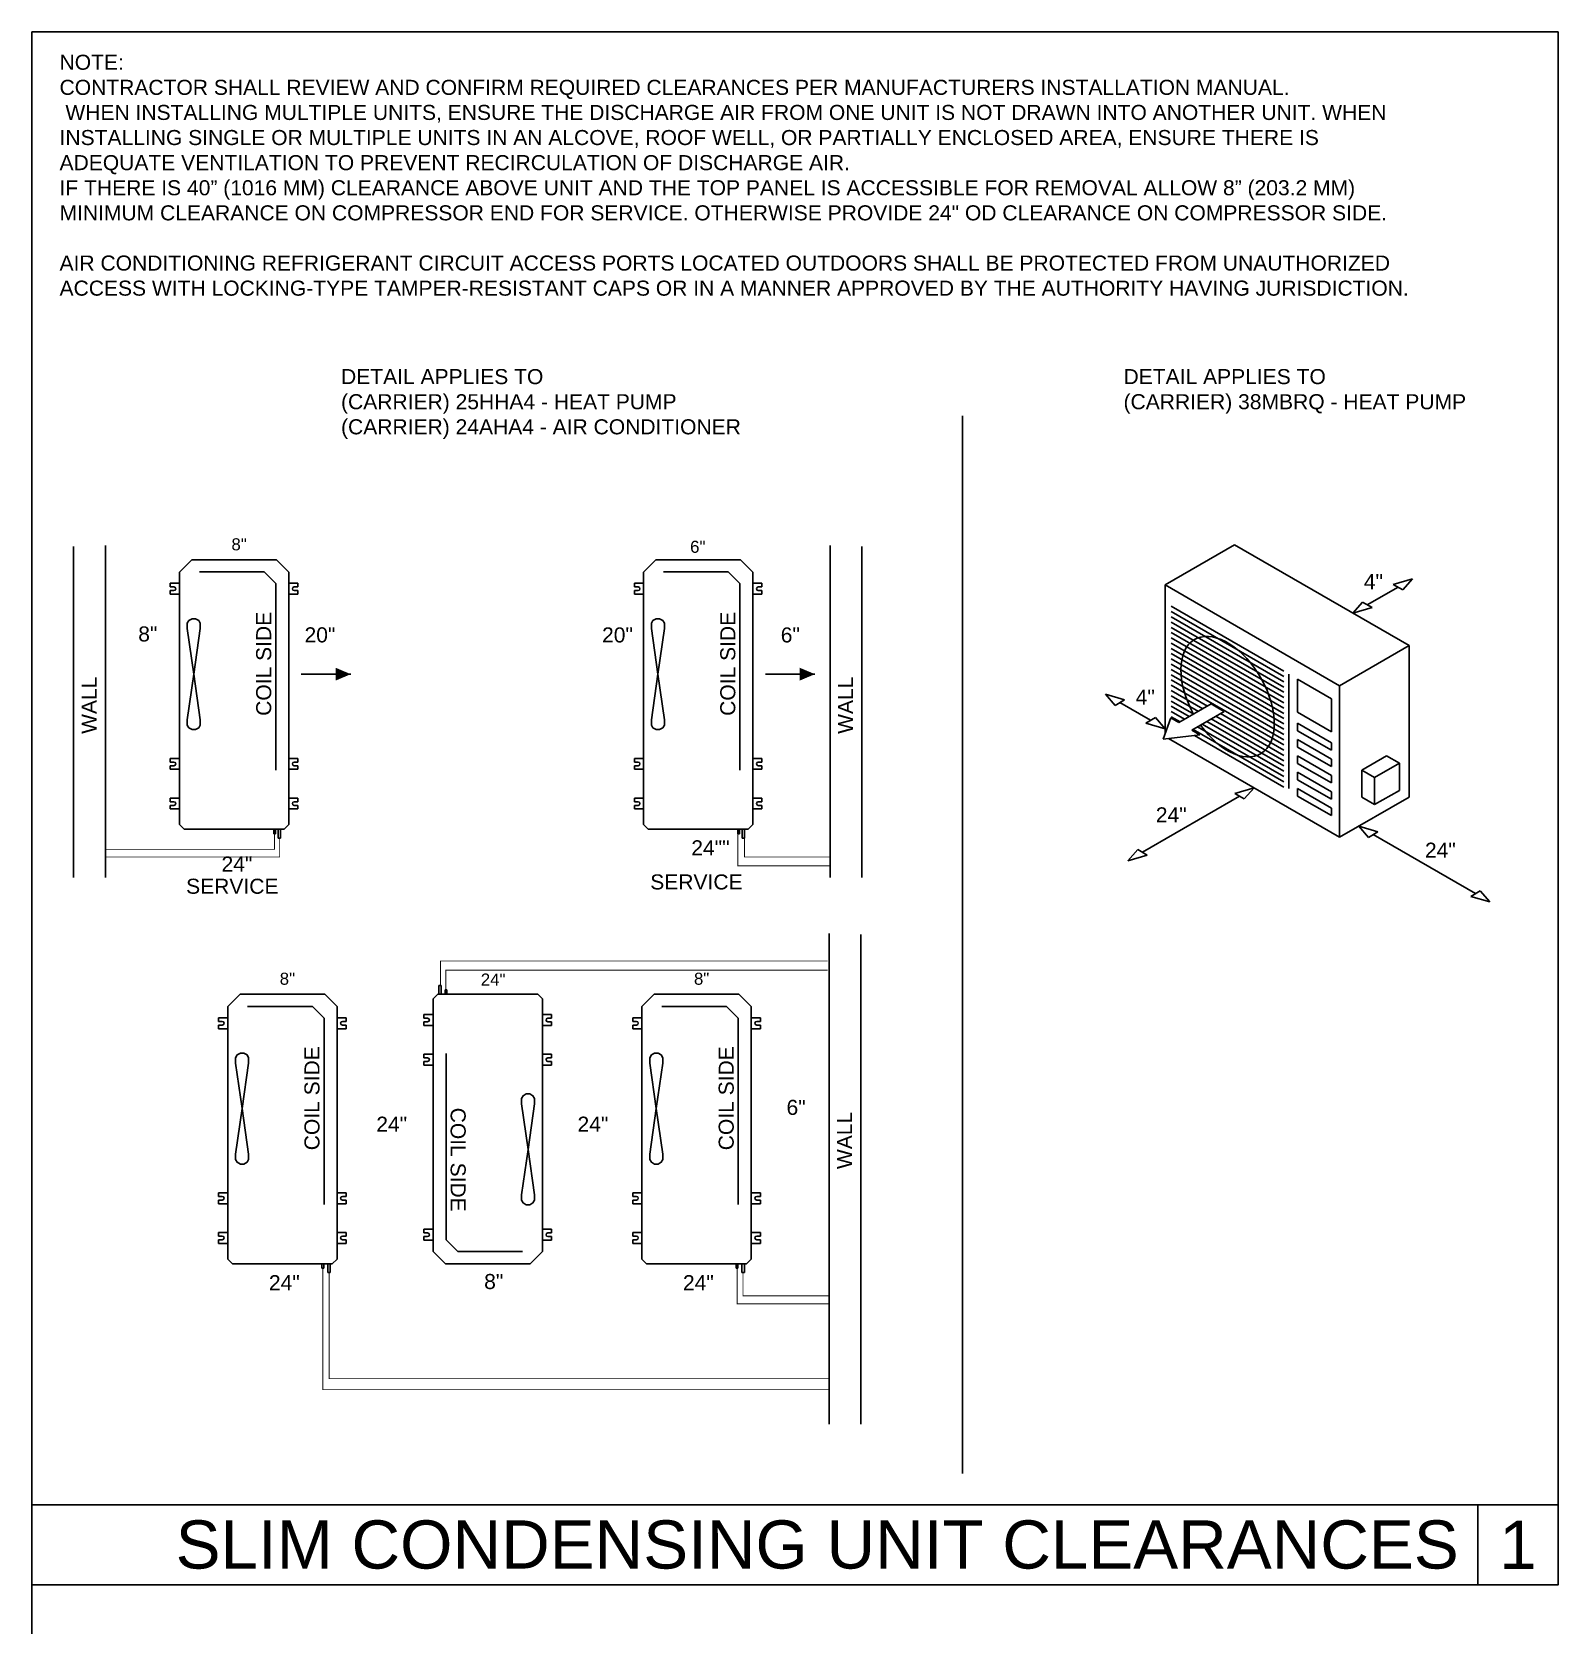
# Model space of a CAD drawing. Header units: inches. Extents: x -22 to 145, y -20 to 61.
# Drawn here: x 54.53 to 64.03, y 27.6 to 37.52 of the extents above; entities that cross this region are included whole.
import ezdxf
from ezdxf.enums import TextEntityAlignment as Align

# ---------------------------------------------------------------- set-up
doc = ezdxf.new("R2010")
doc.units = ezdxf.units.IN
doc.header["$MEASUREMENT"] = 0
for name, color, linetype in [('GEC_BORDER', 2, 'Continuous'), ('M-DET-MEDIUM', 3, 'Continuous'), ('M-DET-THIN', 9, 'Continuous'), ('M-DET-TXT', 2, 'Continuous'), ('M-DET-WIDE', 255, 'Continuous'), ('M_TEXT', 2, 'Continuous')]:
    doc.layers.add(name, color=color, linetype=linetype)
doc.styles.add('ARC-TEXT', font='arial.ttf', dxfattribs={"width": 1.00018, "height": 0.0938})
doc.styles.add('TITLE1', font='arial.ttf')

# ---------------------------------------------------------------- blocks, each defined once
blk = doc.blocks.new('GE_SP_FLOW')
blk.add_lwpolyline([(-1.19, 0.02), (14.22, 0.02)])
blk.add_lwpolyline([(9.48, 0.02, 4, 0, 0), (14.22, 0.02, 0, 0, 0)], format="xyseb")

msp = doc.modelspace()

# ---------------------------------------------------------------- linework, layer by layer
msp.add_line((54.53358, 27.84848), (54.53358, 27.34848))
at = {"layer": 'GEC_BORDER', "color": 3}
for p, q in [((54.53358, 28.34848), (64.03358, 28.34848)), ((63.53358, 27.84848), (63.53358, 28.34848))]:
    msp.add_line(p, q, dxfattribs=at)
at = {"layer": 'GEC_BORDER', "color": 5}
msp.add_line((63.53358, 27.84848), (63.53358, 28.34848), dxfattribs=at)
at = {"layer": 'GEC_BORDER', "color": 3}
msp.add_lwpolyline([(64.03358, 37.51848), (54.53358, 37.51848), (54.53358, 27.84848), (64.03358, 27.84848)], close=True, dxfattribs=at)
at = {"layer": 'M-DET-MEDIUM', "color": 3}
for p, q in [((54.79356, 34.31465), (54.79356, 32.25385)), ((54.99149, 34.32023), (54.99149, 32.25385)), ((59.50154, 34.32023), (59.50154, 32.25385)), ((59.69947, 34.31465), (59.69947, 32.25385)), ((56.0388, 32.52621), (56.0388, 32.55321)), ((56.04943, 32.52621), (56.04943, 32.55328)), ((56.06585, 32.49916), (56.06585, 32.55316)), ((56.08087, 32.49916), (56.08087, 32.55329)), ((58.92761, 32.52621), (58.92761, 32.55321)), ((58.93824, 32.52621), (58.93824, 32.55328)), ((58.95466, 32.49916), (58.95466, 32.55316)), ((58.96968, 32.49916), (58.96968, 32.55329)), ((56.0388, 32.52621), (56.04412, 32.52621)), ((56.04412, 32.52621), (56.04943, 32.52621)), ((56.06585, 32.49916), (56.08087, 32.49916)), ((58.92761, 32.52621), (58.93292, 32.52621)), ((58.93292, 32.52621), (58.93824, 32.52621)), ((58.95466, 32.49916), (58.95998, 32.49916)), ((58.95998, 32.49916), (58.96968, 32.49916)), ((59.49642, 31.90404), (59.49642, 28.8493)), ((59.69435, 31.89846), (59.69435, 28.8493)), ((57.07636, 31.58096), (57.06666, 31.58096)), ((57.06666, 31.58096), (57.06666, 31.52683)), ((57.08167, 31.58096), (57.07636, 31.58096)), ((57.08167, 31.58096), (57.08167, 31.52696)), ((57.11185, 31.55391), (57.10653, 31.55391)), ((57.10653, 31.55391), (57.10653, 31.52684)), ((57.11185, 31.55391), (57.10653, 31.55391)), ((57.10653, 31.55391), (57.10653, 31.52684)), ((57.11716, 31.55391), (57.11185, 31.55391)), ((57.11716, 31.55391), (57.11185, 31.55391)), ((57.11716, 31.55391), (57.11716, 31.52691)), ((57.11716, 31.55391), (57.11716, 31.52691)), ((56.33937, 29.82144), (56.33937, 29.84844)), ((56.33937, 29.82144), (56.33937, 29.84844)), ((56.33937, 29.82144), (56.34469, 29.82144)), ((56.33937, 29.82144), (56.34469, 29.82144)), ((56.34469, 29.82144), (56.35001, 29.82144)), ((56.34469, 29.82144), (56.35001, 29.82144)), ((56.35001, 29.82144), (56.35001, 29.8485)), ((56.35001, 29.82144), (56.35001, 29.8485)), ((56.37486, 29.79438), (56.37486, 29.84838)), ((56.37486, 29.79438), (56.38018, 29.79438)), ((56.38018, 29.79438), (56.38988, 29.79438)), ((56.38988, 29.79438), (56.38988, 29.84851)), ((58.91774, 29.82144), (58.91774, 29.84844)), ((58.91774, 29.82144), (58.91774, 29.84844)), ((58.91774, 29.82144), (58.92306, 29.82144)), ((58.91774, 29.82144), (58.92306, 29.82144)), ((58.92306, 29.82144), (58.92838, 29.82144)), ((58.92306, 29.82144), (58.92838, 29.82144)), ((58.92838, 29.82144), (58.92838, 29.8485)), ((58.92838, 29.82144), (58.92838, 29.8485)), ((58.95323, 29.79438), (58.95323, 29.84838)), ((58.95323, 29.79438), (58.95855, 29.79438)), ((58.95855, 29.79438), (58.96825, 29.79438)), ((58.96825, 29.79438), (58.96825, 29.84851))]:
    msp.add_line(p, q, dxfattribs=at)
at = {"layer": 'M-DET-THIN'}
for p, q in [((60.32653, 35.12697), (60.32653, 28.54268)), ((55.3952, 34.06226), (55.3952, 34.08494)), ((55.3952, 34.03958), (55.3952, 34.0169)), ((56.189, 34.06226), (56.189, 34.08494)), ((56.189, 34.03958), (56.189, 34.0169)), ((58.284, 34.06226), (58.284, 34.08494)), ((58.284, 34.03958), (58.284, 34.0169)), ((59.0778, 34.06226), (59.0778, 34.08494)), ((59.0778, 34.03958), (59.0778, 34.0169)), ((62.84601, 33.95046), (63.03696, 34.0607)), ((63.00758, 34.07766), (63.12708, 34.11273)), ((63.00758, 34.07766), (63.06633, 34.04374)), ((63.12708, 34.11273), (63.06633, 34.04374)), ((62.32636, 33.53749), (61.62569, 33.94203)), ((62.81664, 33.96742), (62.75589, 33.89842)), ((62.75589, 33.89842), (62.87539, 33.9335)), ((62.87539, 33.9335), (62.81664, 33.96742)), ((62.32636, 33.50472), (61.62569, 33.90926)), ((62.32636, 33.47196), (61.62569, 33.87649)), ((62.32636, 33.43919), (61.62569, 33.84372)), ((62.32636, 33.40642), (61.62569, 33.81095)), ((62.32636, 33.37365), (61.62569, 33.77818)), ((62.32636, 33.34088), (61.62569, 33.74541)), ((62.32636, 33.30811), (61.62569, 33.71265)), ((62.32636, 33.27534), (61.62569, 33.67988)), ((62.32636, 33.24258), (61.62569, 33.64711)), ((62.32636, 33.20981), (61.62569, 33.61434)), ((62.32636, 33.17704), (61.62569, 33.58157)), ((62.32636, 33.14427), (61.62569, 33.5488)), ((62.32636, 33.1115), (61.62569, 33.51603)), ((62.32636, 33.07873), (61.62569, 33.48327)), ((61.8509, 33.32047), (61.62569, 33.4505)), ((62.35712, 33.51973), (62.35712, 32.80693)), ((62.41187, 33.48813), (62.62244, 33.36655)), ((62.41187, 33.48813), (62.41187, 33.28227)), ((61.216, 33.39429), (61.27674, 33.3253)), ((61.33549, 33.35921), (61.216, 33.39429)), ((61.33549, 33.35921), (61.27674, 33.3253)), ((61.49706, 33.23201), (61.30612, 33.34225)), ((61.82252, 33.30409), (61.62569, 33.41773)), ((61.79414, 33.2877), (61.62569, 33.38496)), ((61.76576, 33.27132), (61.62569, 33.35219)), ((61.87442, 33.33405), (61.67248, 33.21746)), ((61.91477, 33.31076), (61.87442, 33.33405)), ((62.62244, 33.36655), (62.62244, 33.16069)), ((61.46769, 33.21505), (61.52644, 33.24897)), ((61.52644, 33.24897), (61.58719, 33.17998)), ((61.57596, 33.11515), (61.62222, 33.24648)), ((61.62222, 33.24648), (61.67248, 33.21746)), ((61.73738, 33.25494), (61.62569, 33.31942)), ((61.70901, 33.23855), (61.62569, 33.28666)), ((61.68063, 33.22217), (61.62569, 33.25389)), ((61.95512, 33.28746), (61.75318, 33.17087)), ((62.32636, 32.98043), (61.87484, 33.24111)), ((62.32636, 33.0132), (61.90322, 33.2575)), ((61.95512, 33.28746), (61.91477, 33.31076)), ((62.32636, 33.04596), (61.9316, 33.27388)), ((62.41187, 33.28227), (62.62244, 33.16069)), ((61.58719, 33.17998), (61.46769, 33.21505)), ((61.80343, 33.14186), (61.57596, 33.11515)), ((61.75318, 33.17087), (61.80343, 33.14186)), ((62.32636, 32.84935), (61.76132, 33.17558)), ((62.32636, 32.81659), (61.76981, 33.13791)), ((62.32636, 32.88212), (61.7897, 33.19196)), ((62.32636, 32.91489), (61.81808, 33.20835)), ((62.32636, 32.94766), (61.84646, 33.22473)), ((62.41187, 33.21348), (62.62244, 33.0919)), ((62.41187, 33.21348), (62.41187, 33.16689)), ((62.41187, 33.16689), (62.62244, 33.04532)), ((62.41187, 33.1119), (62.62244, 32.99032)), ((62.41187, 33.1119), (62.41187, 33.06531)), ((62.41187, 33.06531), (62.62244, 32.94373)), ((62.62244, 33.0919), (62.62244, 33.04532)), ((55.3952, 32.97228), (55.3952, 32.99496)), ((55.3952, 32.9496), (55.3952, 32.92692)), ((56.189, 32.97228), (56.189, 32.99496)), ((56.189, 32.9496), (56.189, 32.92692)), ((58.284, 32.97228), (58.284, 32.99496)), ((58.284, 32.9496), (58.284, 32.92692)), ((59.0778, 32.97228), (59.0778, 32.99496)), ((59.0778, 32.9496), (59.0778, 32.92692)), ((62.41187, 33.01031), (62.62244, 32.88874)), ((62.41187, 33.01031), (62.41187, 32.96373)), ((62.41187, 32.96373), (62.62244, 32.84215)), ((62.62244, 32.99032), (62.62244, 32.94373)), ((62.96593, 33.01163), (62.81184, 32.92267)), ((63.0456, 32.96564), (62.89151, 32.87667)), ((62.96593, 33.01163), (63.0456, 32.96564)), ((63.0456, 32.96564), (63.0456, 32.79591)), ((62.41187, 32.90873), (62.62244, 32.78716)), ((62.41187, 32.90873), (62.41187, 32.86214)), ((62.41187, 32.86214), (62.62244, 32.74057)), ((62.62244, 32.88874), (62.62244, 32.84215)), ((62.81184, 32.92267), (62.89151, 32.87667)), ((62.81184, 32.92267), (62.81184, 32.75294)), ((62.89151, 32.87667), (62.89151, 32.70694)), ((55.3952, 32.72531), (55.3952, 32.74799)), ((56.189, 32.72531), (56.189, 32.74799)), ((58.284, 32.72531), (58.284, 32.74799)), ((59.0778, 32.72531), (59.0778, 32.74799)), ((62.05063, 32.75926), (61.44608, 32.41022)), ((62.02126, 32.77622), (62.14075, 32.81129)), ((62.02126, 32.77622), (62.08, 32.7423)), ((62.14075, 32.81129), (62.08, 32.7423)), ((62.41187, 32.80715), (62.62244, 32.68557)), ((62.41187, 32.80715), (62.41187, 32.76056)), ((62.41187, 32.76056), (62.62244, 32.63899)), ((62.62244, 32.78716), (62.62244, 32.74057)), ((62.81184, 32.75294), (62.89151, 32.70694)), ((63.0456, 32.79591), (62.89151, 32.70694)), ((55.3952, 32.70263), (55.3952, 32.67995)), ((56.189, 32.70263), (56.189, 32.67995)), ((58.284, 32.70263), (58.284, 32.67995)), ((59.0778, 32.70263), (59.0778, 32.67995)), ((62.62244, 32.68557), (62.62244, 32.63899)), ((62.79254, 32.57238), (62.85328, 32.50338)), ((62.91203, 32.5373), (62.79254, 32.57238)), ((62.91203, 32.5373), (62.85328, 32.50338)), ((63.51891, 32.153), (62.88266, 32.52034)), ((61.41671, 32.42718), (61.35596, 32.35819)), ((61.35596, 32.35819), (61.47545, 32.39326)), ((61.47545, 32.39326), (61.41671, 32.42718)), ((63.48954, 32.13604), (63.54829, 32.16996)), ((63.54829, 32.16996), (63.60903, 32.10097)), ((63.60903, 32.10097), (63.48954, 32.13604)), ((55.69577, 31.35749), (55.69577, 31.38017)), ((56.48957, 31.35749), (56.48957, 31.38017)), ((56.97427, 31.37749), (56.97427, 31.40017)), ((56.97427, 31.35481), (56.97427, 31.33213)), ((57.76807, 31.37749), (57.76807, 31.40017)), ((57.76807, 31.35481), (57.76807, 31.33213)), ((58.27414, 31.35749), (58.27414, 31.38017)), ((59.06794, 31.35749), (59.06794, 31.38017)), ((55.69577, 31.33481), (55.69577, 31.31213)), ((56.48957, 31.33481), (56.48957, 31.31213)), ((58.27414, 31.33481), (58.27414, 31.31213)), ((59.06794, 31.33481), (59.06794, 31.31213)), ((56.97427, 31.13053), (56.97427, 31.15321)), ((57.76807, 31.13053), (57.76807, 31.15321)), ((56.97427, 31.10785), (56.97427, 31.08517)), ((57.76807, 31.10785), (57.76807, 31.08517)), ((55.69577, 30.2675), (55.69577, 30.29018)), ((56.48957, 30.2675), (56.48957, 30.29018)), ((58.27414, 30.2675), (58.27414, 30.29018)), ((59.06794, 30.2675), (59.06794, 30.29018)), ((55.69577, 30.24482), (55.69577, 30.22214)), ((56.48957, 30.24482), (56.48957, 30.22214)), ((58.27414, 30.24482), (58.27414, 30.22214)), ((59.06794, 30.24482), (59.06794, 30.22214)), ((56.97427, 30.04054), (56.97427, 30.06322)), ((57.76807, 30.04054), (57.76807, 30.06322)), ((55.69577, 30.02054), (55.69577, 30.04322)), ((55.69577, 29.99786), (55.69577, 29.97518)), ((56.48957, 30.02054), (56.48957, 30.04322)), ((56.48957, 29.99786), (56.48957, 29.97518)), ((56.97427, 30.01786), (56.97427, 29.99518)), ((57.76807, 30.01786), (57.76807, 29.99518)), ((58.27414, 30.02054), (58.27414, 30.04322)), ((58.27414, 29.99786), (58.27414, 29.97518)), ((59.06794, 30.02054), (59.06794, 30.04322)), ((59.06794, 29.99786), (59.06794, 29.97518))]:
    msp.add_line(p, q, dxfattribs=at)
at = {"layer": 'M-DET-THIN', "color": 9}
for p, q in [((55.3952, 34.08494), (55.4519, 34.08494)), ((55.41788, 34.06226), (55.3952, 34.06226)), ((55.41788, 34.03958), (55.3952, 34.03958)), ((56.189, 34.08494), (56.1323, 34.08494)), ((56.16632, 34.06226), (56.189, 34.06226)), ((56.16632, 34.03958), (56.189, 34.03958)), ((58.284, 34.08494), (58.3407, 34.08494)), ((58.30668, 34.06226), (58.284, 34.06226)), ((58.30668, 34.03958), (58.284, 34.03958)), ((59.0778, 34.08494), (59.0211, 34.08494)), ((59.05512, 34.06226), (59.0778, 34.06226)), ((59.05512, 34.03958), (59.0778, 34.03958)), ((55.4519, 34.0169), (55.3952, 34.0169)), ((56.1323, 34.0169), (56.189, 34.0169)), ((58.3407, 34.0169), (58.284, 34.0169)), ((59.0211, 34.0169), (59.0778, 34.0169)), ((55.3952, 32.99496), (55.4519, 32.99496)), ((55.41788, 32.97228), (55.3952, 32.97228)), ((55.41788, 32.9496), (55.3952, 32.9496)), ((56.189, 32.99496), (56.1323, 32.99496)), ((56.16632, 32.97228), (56.189, 32.97228)), ((56.16632, 32.9496), (56.189, 32.9496)), ((58.284, 32.99496), (58.3407, 32.99496)), ((58.30668, 32.97228), (58.284, 32.97228)), ((58.30668, 32.9496), (58.284, 32.9496)), ((59.0778, 32.99496), (59.0211, 32.99496)), ((59.05512, 32.97228), (59.0778, 32.97228)), ((59.05512, 32.9496), (59.0778, 32.9496)), ((55.4519, 32.92692), (55.3952, 32.92692)), ((56.1323, 32.92692), (56.189, 32.92692)), ((58.3407, 32.92692), (58.284, 32.92692)), ((59.0211, 32.92692), (59.0778, 32.92692)), ((55.3952, 32.74799), (55.4519, 32.74799)), ((56.189, 32.74799), (56.1323, 32.74799)), ((58.284, 32.74799), (58.3407, 32.74799)), ((59.0778, 32.74799), (59.0211, 32.74799)), ((55.41788, 32.72531), (55.3952, 32.72531)), ((55.41788, 32.70263), (55.3952, 32.70263)), ((55.4519, 32.67995), (55.3952, 32.67995)), ((56.1323, 32.67995), (56.189, 32.67995)), ((56.16632, 32.72531), (56.189, 32.72531)), ((56.16632, 32.70263), (56.189, 32.70263)), ((58.30668, 32.72531), (58.284, 32.72531)), ((58.30668, 32.70263), (58.284, 32.70263)), ((58.3407, 32.67995), (58.284, 32.67995)), ((59.0211, 32.67995), (59.0778, 32.67995)), ((59.05512, 32.72531), (59.0778, 32.72531)), ((59.05512, 32.70263), (59.0778, 32.70263)), ((55.69577, 31.38017), (55.75247, 31.38017)), ((55.71845, 31.35749), (55.69577, 31.35749)), ((56.48957, 31.38017), (56.43287, 31.38017)), ((56.46689, 31.35749), (56.48957, 31.35749)), ((57.03097, 31.40017), (56.97427, 31.40017)), ((56.99695, 31.37749), (56.97427, 31.37749)), ((56.99695, 31.35481), (56.97427, 31.35481)), ((57.71137, 31.40017), (57.76807, 31.40017)), ((57.74539, 31.37749), (57.76807, 31.37749)), ((57.74539, 31.35481), (57.76807, 31.35481)), ((58.27414, 31.38017), (58.33084, 31.38017)), ((58.29682, 31.35749), (58.27414, 31.35749)), ((59.06794, 31.38017), (59.01124, 31.38017)), ((59.04526, 31.35749), (59.06794, 31.35749)), ((55.71845, 31.33481), (55.69577, 31.33481)), ((55.75247, 31.31213), (55.69577, 31.31213)), ((56.43287, 31.31213), (56.48957, 31.31213)), ((56.46689, 31.33481), (56.48957, 31.33481)), ((56.97427, 31.33213), (57.03097, 31.33213)), ((57.76807, 31.33213), (57.71137, 31.33213)), ((58.29682, 31.33481), (58.27414, 31.33481)), ((58.33084, 31.31213), (58.27414, 31.31213)), ((59.01124, 31.31213), (59.06794, 31.31213)), ((59.04526, 31.33481), (59.06794, 31.33481)), ((57.03097, 31.15321), (56.97427, 31.15321)), ((57.71137, 31.15321), (57.76807, 31.15321)), ((56.99695, 31.13053), (56.97427, 31.13053)), ((56.99695, 31.10785), (56.97427, 31.10785)), ((56.97427, 31.08517), (57.03097, 31.08517)), ((57.76807, 31.08517), (57.71137, 31.08517)), ((57.74539, 31.13053), (57.76807, 31.13053)), ((57.74539, 31.10785), (57.76807, 31.10785)), ((55.69577, 30.29018), (55.75247, 30.29018)), ((55.71845, 30.2675), (55.69577, 30.2675)), ((56.48957, 30.29018), (56.43287, 30.29018)), ((56.46689, 30.2675), (56.48957, 30.2675)), ((58.27414, 30.29018), (58.33084, 30.29018)), ((58.29682, 30.2675), (58.27414, 30.2675)), ((59.06794, 30.29018), (59.01124, 30.29018)), ((59.04526, 30.2675), (59.06794, 30.2675)), ((55.71845, 30.24482), (55.69577, 30.24482)), ((55.75247, 30.22214), (55.69577, 30.22214)), ((56.43287, 30.22214), (56.48957, 30.22214)), ((56.46689, 30.24482), (56.48957, 30.24482)), ((58.29682, 30.24482), (58.27414, 30.24482)), ((58.33084, 30.22214), (58.27414, 30.22214)), ((59.01124, 30.22214), (59.06794, 30.22214)), ((59.04526, 30.24482), (59.06794, 30.24482)), ((57.03097, 30.06322), (56.97427, 30.06322)), ((57.71137, 30.06322), (57.76807, 30.06322)), ((55.69577, 30.04322), (55.75247, 30.04322)), ((55.71845, 30.02054), (55.69577, 30.02054)), ((55.71845, 29.99786), (55.69577, 29.99786)), ((55.75247, 29.97518), (55.69577, 29.97518)), ((56.48957, 30.04322), (56.43287, 30.04322)), ((56.43287, 29.97518), (56.48957, 29.97518)), ((56.46689, 30.02054), (56.48957, 30.02054)), ((56.46689, 29.99786), (56.48957, 29.99786)), ((56.99695, 30.04054), (56.97427, 30.04054)), ((56.99695, 30.01786), (56.97427, 30.01786)), ((56.97427, 29.99518), (57.03097, 29.99518)), ((57.76807, 29.99518), (57.71137, 29.99518)), ((57.74539, 30.04054), (57.76807, 30.04054)), ((57.74539, 30.01786), (57.76807, 30.01786)), ((58.27414, 30.04322), (58.33084, 30.04322)), ((58.29682, 30.02054), (58.27414, 30.02054)), ((58.29682, 29.99786), (58.27414, 29.99786)), ((58.33084, 29.97518), (58.27414, 29.97518)), ((59.06794, 30.04322), (59.01124, 30.04322)), ((59.01124, 29.97518), (59.06794, 29.97518)), ((59.04526, 30.02054), (59.06794, 30.02054)), ((59.04526, 29.99786), (59.06794, 29.99786))]:
    msp.add_line(p, q, dxfattribs=at)
for centre, start, end in [((55.41788, 34.05092), 270, 90), ((56.16632, 34.05092), 90, 270), ((58.30668, 34.05092), 270, 90), ((59.05512, 34.05092), 90, 270), ((55.41788, 32.96094), 270, 90), ((56.16632, 32.96094), 90, 270), ((58.30668, 32.96094), 270, 90), ((59.05512, 32.96094), 90, 270), ((55.41788, 32.71397), 270, 90), ((56.16632, 32.71397), 90, 270), ((58.30668, 32.71397), 270, 90), ((59.05512, 32.71397), 90, 270), ((55.71845, 31.34615), 270, 90), ((56.46689, 31.34615), 90, 270), ((56.99695, 31.36615), 270, 90), ((57.74539, 31.36615), 90, 270), ((58.29682, 31.34615), 270, 90), ((59.04526, 31.34615), 90, 270), ((56.99695, 31.11919), 270, 90), ((57.74539, 31.11919), 90, 270), ((55.71845, 30.25616), 270, 90), ((56.46689, 30.25616), 90, 270), ((58.29682, 30.25616), 270, 90), ((59.04526, 30.25616), 90, 270), ((55.71845, 30.0092), 270, 90), ((56.46689, 30.0092), 90, 270), ((56.99695, 30.0292), 270, 90), ((57.74539, 30.0292), 90, 270), ((58.29682, 30.0092), 270, 90), ((59.04526, 30.0092), 90, 270)]:
    msp.add_arc(centre, 0.01134, start, end, dxfattribs=at)
at = {"layer": 'M-DET-THIN'}
msp.add_ellipse((61.97603, 33.37931), major_axis=(0.20553, -0.35599), ratio=0.5773503, start_param=4.8812524, end_param=10.9673182, dxfattribs=at)
at = {"layer": 'M-DET-WIDE'}
for p, q in [((62.01941, 34.32447), (61.58719, 34.07493)), ((62.01941, 34.32447), (63.10577, 33.69726)), ((55.4519, 34.15501), (55.5285, 34.23161)), ((56.1323, 34.15501), (56.05569, 34.23161)), ((58.3407, 34.15501), (58.41731, 34.23161)), ((58.3407, 34.15501), (58.41731, 34.23161)), ((59.0211, 34.15501), (58.9445, 34.23161)), ((59.0211, 34.15501), (58.9445, 34.23161)), ((61.58719, 34.07493), (61.58719, 33.14702)), ((61.58719, 34.07493), (62.67355, 33.44771)), ((63.10577, 33.69726), (62.67355, 33.44771)), ((63.10577, 33.69726), (63.10577, 32.75322)), ((62.67355, 33.44771), (62.67355, 32.50368)), ((61.60795, 33.1189), (62.67355, 32.50368)), ((63.10577, 32.75322), (62.67355, 32.50368)), ((55.4519, 32.58262), (55.4812, 32.55329)), ((56.1323, 32.58262), (56.10299, 32.55329)), ((58.3407, 32.58262), (58.37001, 32.55329)), ((59.0211, 32.58262), (58.9918, 32.55329)), ((55.75247, 31.45023), (55.82907, 31.52683)), ((56.43287, 31.45023), (56.35626, 31.52683)), ((57.03097, 31.4975), (57.06028, 31.52683)), ((57.71137, 31.4975), (57.68206, 31.52683)), ((58.33084, 31.45023), (58.40744, 31.52683)), ((59.01124, 31.45023), (58.93464, 31.52683)), ((55.75247, 29.87785), (55.78178, 29.84851)), ((56.43287, 29.87785), (56.40356, 29.84851)), ((57.03097, 29.92512), (57.10758, 29.84851)), ((57.71137, 29.92512), (57.63477, 29.84851)), ((58.33084, 29.87785), (58.36015, 29.84851)), ((59.01124, 29.87785), (58.98193, 29.84851))]:
    msp.add_line(p, q, dxfattribs=at)
for points in [[(55.5285, 34.23161), (56.05569, 34.23161)], [(58.41731, 34.23161), (58.9445, 34.23161)], [(55.4519, 32.58262), (55.4519, 34.15501)], [(56.1323, 34.15501), (56.1323, 32.58262)], [(58.3407, 32.58262), (58.3407, 34.15501)], [(59.0211, 34.15501), (59.0211, 32.58262)], [(56.10299, 32.55329), (55.4812, 32.55329)], [(58.9918, 32.55329), (58.37001, 32.55329)], [(55.75247, 29.87785), (55.75247, 31.45023)], [(55.82907, 31.52683), (56.35626, 31.52683)], [(56.43287, 31.45023), (56.43287, 29.87785)], [(57.03097, 29.92512), (57.03097, 31.4975)], [(57.06028, 31.52683), (57.68206, 31.52683)], [(57.71137, 31.4975), (57.71137, 29.92512)], [(58.33084, 29.87785), (58.33084, 31.45023)], [(58.40744, 31.52683), (58.93464, 31.52683)], [(59.01124, 31.45023), (59.01124, 29.87785)], [(56.40356, 29.84851), (55.78178, 29.84851)], [(57.63477, 29.84851), (57.10758, 29.84851)], [(58.98193, 29.84851), (58.36015, 29.84851)]]:
    msp.add_lwpolyline(points, dxfattribs=at)
at = {"layer": 'M-DET-WIDE', "const_width": 0.00567}
for points in [[(56.04415, 32.52621), (56.04415, 32.42872), (54.99149, 32.42872)], [(56.07586, 32.49916), (56.07586, 32.3813), (54.99149, 32.3813)], [(58.92761, 32.52621), (58.92761, 32.32556), (59.50154, 32.32556)], [(58.96968, 32.49916), (58.96968, 32.3813), (59.50154, 32.3813)], [(57.07636, 31.58096), (57.07636, 31.7336), (59.48773, 31.7336)], [(57.10957, 31.55391), (57.10957, 31.67607), (59.48773, 31.67607)], [(56.34419, 29.82144), (56.34419, 29.06443), (59.49642, 29.06443)], [(56.38405, 29.79438), (56.38405, 29.13293), (59.49642, 29.13293)], [(58.92367, 29.82778), (58.92367, 29.59928), (59.49642, 29.59928)], [(58.95982, 29.79438), (58.95982, 29.64887), (59.49642, 29.64887)]]:
    msp.add_lwpolyline(points, dxfattribs=at)
at = {"layer": 'M_TEXT'}
for p, q in [((55.57605, 34.15594), (55.97889, 34.15594)), ((55.97889, 34.15594), (56.05168, 34.08314)), ((58.46486, 34.15594), (58.86769, 34.15594)), ((58.86769, 34.15594), (58.94049, 34.08314)), ((56.05168, 34.08314), (56.05168, 32.9217)), ((58.94049, 34.08314), (58.94049, 32.9217)), ((55.87663, 31.45116), (56.27946, 31.45116)), ((56.27946, 31.45116), (56.35225, 31.37837)), ((58.455, 31.45116), (58.85783, 31.45116)), ((58.85783, 31.45116), (58.93062, 31.37837)), ((56.35225, 31.37837), (56.35225, 30.21692)), ((58.93062, 31.37837), (58.93062, 30.21692)), ((57.11159, 29.99698), (57.11159, 31.15842)), ((57.18438, 29.92418), (57.11159, 29.99698)), ((57.58721, 29.92418), (57.18438, 29.92418))]:
    msp.add_line(p, q, dxfattribs=at)
for points in [[(55.54139, 33.51944), (55.50085, 33.80306), (55.50085, 33.83641), (55.51051, 33.85315), (55.53077, 33.86484), (55.54139, 33.86484)], [(55.54139, 33.51944), (55.58194, 33.80306), (55.58194, 33.83641), (55.57227, 33.85315), (55.55202, 33.86484), (55.54139, 33.86484)], [(58.4302, 33.51944), (58.38965, 33.80306), (58.38965, 33.83641), (58.39932, 33.85315), (58.41957, 33.86484), (58.4302, 33.86484)], [(58.4302, 33.51944), (58.47074, 33.80306), (58.47074, 33.83641), (58.46108, 33.85315), (58.44082, 33.86484), (58.4302, 33.86484)], [(55.54139, 33.51944), (55.50085, 33.23582), (55.50085, 33.20248), (55.51051, 33.18574), (55.53077, 33.17404), (55.54139, 33.17404)], [(55.54139, 33.51944), (55.58194, 33.23582), (55.58194, 33.20248), (55.57227, 33.18574), (55.55202, 33.17404), (55.54139, 33.17404)], [(58.4302, 33.51944), (58.38965, 33.23582), (58.38965, 33.20248), (58.39932, 33.18574), (58.41957, 33.17404), (58.4302, 33.17404)], [(58.4302, 33.51944), (58.47074, 33.23582), (58.47074, 33.20248), (58.46108, 33.18574), (58.44082, 33.17404), (58.4302, 33.17404)], [(55.84197, 30.81467), (55.80142, 31.09828), (55.80142, 31.13163), (55.81109, 31.14837), (55.83134, 31.16006), (55.84197, 31.16006)], [(55.84197, 30.81467), (55.88251, 31.09828), (55.88251, 31.13163), (55.87284, 31.14837), (55.85259, 31.16006), (55.84197, 31.16006)], [(58.42034, 30.81467), (58.37979, 31.09828), (58.37979, 31.13163), (58.38946, 31.14837), (58.40971, 31.16006), (58.42034, 31.16006)], [(58.42034, 30.81467), (58.46088, 31.09828), (58.46088, 31.13163), (58.45122, 31.14837), (58.43096, 31.16006), (58.42034, 31.16006)], [(57.62187, 30.56068), (57.58133, 30.8443), (57.58133, 30.87764), (57.591, 30.89438), (57.61125, 30.90608), (57.62187, 30.90608)], [(57.62187, 30.56068), (57.66242, 30.8443), (57.66242, 30.87764), (57.65275, 30.89438), (57.6325, 30.90608), (57.62187, 30.90608)], [(55.84197, 30.81467), (55.80142, 30.53105), (55.80142, 30.4977), (55.81109, 30.48096), (55.83134, 30.46927), (55.84197, 30.46927)], [(55.84197, 30.81467), (55.88251, 30.53105), (55.88251, 30.4977), (55.87284, 30.48096), (55.85259, 30.46927), (55.84197, 30.46927)], [(58.42034, 30.81467), (58.37979, 30.53105), (58.37979, 30.4977), (58.38946, 30.48096), (58.40971, 30.46927), (58.42034, 30.46927)], [(58.42034, 30.81467), (58.46088, 30.53105), (58.46088, 30.4977), (58.45122, 30.48096), (58.43096, 30.46927), (58.42034, 30.46927)], [(57.62187, 30.56068), (57.58133, 30.27706), (57.58133, 30.24372), (57.591, 30.22698), (57.61125, 30.21528), (57.62187, 30.21528)], [(57.62187, 30.56068), (57.66242, 30.27706), (57.66242, 30.24372), (57.65275, 30.22698), (57.6325, 30.21528), (57.62187, 30.21528)]]:
    msp.add_lwpolyline(points, dxfattribs=at)

# ---------------------------------------------------------------- block references
at = {"layer": 'M_TEXT', "xscale": 0.02, "yscale": 0.02, "zscale": 0.02}
for p in [(56.23446, 33.51897), (59.12326, 33.51897)]:
    msp.add_blockref('GE_SP_FLOW', p, dxfattribs=at)

# ---------------------------------------------------------------- texts
at = {"layer": 'M-DET-TXT', "style": 'ARC-TEXT'}
for s, height, p in [('8"', 0.075, (55.77573, 34.29039)), ('6"', 0.075, (58.63057, 34.27512)), ('4"', 0.09375, (62.82392, 34.04839)), ('8"', 0.09375, (55.19558, 33.72293)), ('20"', 0.09375, (56.23066, 33.71728)), ('20"', 0.09375, (58.08264, 33.71678)), ('6"', 0.09375, (59.19482, 33.71678)), ('4"', 0.09375, (61.4043, 33.32995)), ('24"', 0.09375, (61.52932, 32.59649)), ('24""', 0.09375, (58.63798, 32.39123)), ('24"', 0.09375, (63.2046, 32.37649)), ('24"', 0.09375, (55.7141, 32.29057)), ('8"', 0.075, (56.0763, 31.58561)), ('24"', 0.075, (57.32776, 31.5806)), ('8"', 0.075, (58.65467, 31.58561)), ('6"', 0.09375, (59.23089, 30.77518)), ('24"', 0.09375, (56.67736, 30.67059)), ('24"', 0.09375, (57.92979, 30.67059)), ('24"', 0.09375, (56.00907, 29.68378)), ('8"', 0.09375, (57.34875, 29.69102)), ('24"', 0.09375, (58.5862, 29.68378))]:
    msp.add_text(s, height=height, dxfattribs=at).set_placement(p)
for s, rotation, p in [('COIL SIDE', 90, (56.02322, 33.25986)), ('COIL SIDE', 90, (58.91202, 33.25986)), ('WALL', 90, (54.93648, 33.14765)), ('WALL', 90, (59.64446, 33.14765)), ('COIL SIDE', 90, (56.32379, 30.55509)), ('COIL SIDE', 90, (58.90216, 30.55509)), ('COIL SIDE', 270, (57.14005, 30.82026)), ('WALL', 90, (59.63935, 30.43794))]:
    msp.add_text(s, height=0.09375, rotation=rotation, dxfattribs=at).set_placement(p)
for p in [(55.76295, 32.15209), (58.65176, 32.17893)]:
    msp.add_text(' SERVICE', height=0.09375, dxfattribs=at).set_placement(p, align=Align.CENTER)
at = {"layer": 'M-DET-TXT', "style": 'TITLE1'}
msp.add_text('1', height=0.3, dxfattribs=at).set_placement((63.78358, 28.09848), align=Align.MIDDLE_CENTER)
at = {"layer": 'M-DET-TXT', "char_height": 0.09375, "attachment_point": 1, "style": 'ARC-TEXT'}
for s, width, insert in [('NOTE:\\PCONTRACTOR SHALL REVIEW AND CONFIRM REQUIRED CLEARANCES PER MANUFACTURERS INSTALLATION MANUAL.\\P WHEN INSTALLING MULTIPLE UNITS, ENSURE THE DISCHARGE AIR FROM ONE UNIT IS NOT DRAWN INTO ANOTHER UNIT. WHEN INSTALLING SINGLE OR MULTIPLE UNITS IN AN ALCOVE, ROOF WELL, OR PARTIALLY ENCLOSED AREA, ENSURE THERE IS ADEQUATE VENTILATION TO PREVENT RECIRCULATION OF DISCHARGE AIR.\\PIF THERE IS 40” (1016 MM) CLEARANCE ABOVE UNIT AND THE TOP PANEL IS ACCESSIBLE FOR REMOVAL ALLOW 8” (203.2 MM)  MINIMUM CLEARANCE ON COMPRESSOR END FOR SERVICE. OTHERWISE PROVIDE 24" OD CLEARANCE ON COMPRESSOR SIDE.\\P\\PAIR CONDITIONING REFRIGERANT CIRCUIT ACCESS PORTS LOCATED OUTDOORS SHALL BE PROTECTED FROM UNAUTHORIZED ACCESS WITH LOCKING-TYPE TAMPER-RESISTANT CAPS OR IN A MANNER APPROVED BY THE AUTHORITY HAVING JURISDICTION.', 8.4272383, (54.70583, 37.37624)), ('{\\C2;DETAIL APPLIES TO \\P(CARRIER) 25HHA4 - HEAT PUMP\\P(CARRIER) 24AHA4 - AIR CONDITIONER}', 2.5022862, (56.45789, 35.41894)), ('{\\C2;DETAIL APPLIES TO \\P(CARRIER) 38MBRQ - HEAT PUMP}', 2.5022862, (61.32851, 35.41894))]:
    msp.add_mtext_dynamic_manual_height_columns(s, width=width, gutter_width=4.03757, heights=[0], dxfattribs=dict(at, insert=insert))
at = {"layer": 'M-DET-TXT', "insert": (63.41487, 28.09848), "char_height": 0.3, "width": 9.078125, "attachment_point": 6, "style": 'TITLE1'}
msp.add_mtext(' SLIM CONDENSING UNIT CLEARANCES   ', dxfattribs=at)

doc.saveas('drawing.dxf')
